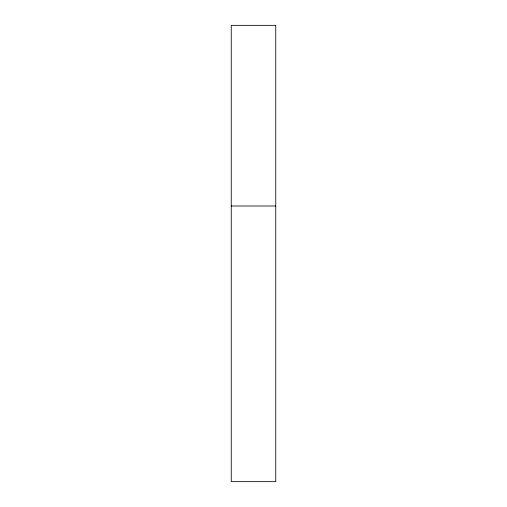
<?xml version="1.0" encoding="UTF-8"?>
<svg xmlns="http://www.w3.org/2000/svg" width="507" height="507" viewBox="0 0 507 507"><rect width="100%" height="100%" fill="white"/><g stroke="black" fill="none" stroke-linecap="round" stroke-linejoin="round"><path stroke-width="0.76" d="M231.243 206L275.757 206M275.757 25.35L231.243 25.35L231.243 481.65L275.757 481.65L275.757 25.35"/></g></svg>
